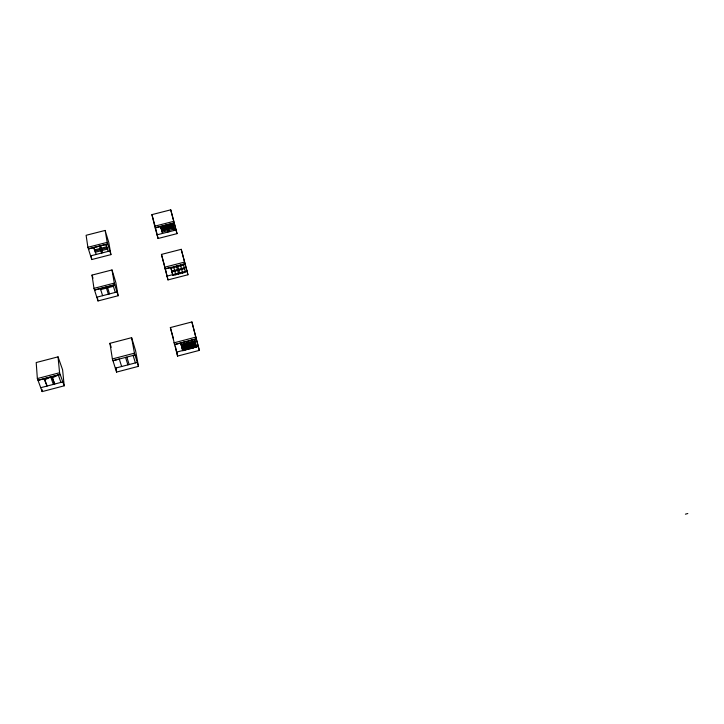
<?xml version="1.0" encoding="UTF-8"?>
<svg xmlns="http://www.w3.org/2000/svg" width="724" height="724" viewBox="0 0 724 724"><rect width="100%" height="100%" fill="white"/><g stroke="black" fill="none" stroke-linecap="round" stroke-linejoin="round"><path stroke-width="1.09" d="M51.992 376.625L54.662 384.055L51.992 376.625L60.201 374.507L38.001 380.308L44.399 378.625L47.096 386.037L44.508 379.955L50.716 376.987L53.386 384.39M52.11 377.946L58.309 374.987L60.943 382.408M685.411 514.167L687.8 513.533M182.376 349.267L188.593 347.638M189.851 347.303L196.068 345.674M40.734 387.702L62.834 381.91M115.333 368.163L137.27 362.416M176.484 352.145L198.276 346.434M42.173 391.594L64.21 385.811L62.599 369.801L58.038 356.851L36.2 362.543L37.358 378.562L42.173 391.594L42.001 389.44M116.591 372.082L138.474 366.344L135.596 350.724L131.605 337.674L109.93 343.321L112.383 358.941L116.591 372.082L115.921 367.882M177.588 356.081L199.335 350.389L191.905 321.954L170.357 327.574L177.588 356.081L175.317 346.181M37.358 378.562L59.585 372.751L58.038 356.851M112.383 358.941L134.438 353.176L131.605 337.674M173.869 342.868L195.788 337.14L199.335 350.389M187.353 343.113L181.127 344.742L180.674 342.995L186.91 341.384L188.186 346.135L181.959 347.764M188.62 342.778L194.847 341.149L194.394 339.393L188.168 341.031L190.258 348.787L196.412 346.905M181.543 346.262L187.769 344.633M189.036 344.298L195.263 342.669M189.444 345.801L195.661 344.172M178.412 273.174L178.629 274.025L172.927 275.5L170.764 267.455L164.982 268.948L185.063 263.78L183.344 264.215L185.48 272.269L179.787 273.744L177.642 265.681L177.86 266.541L183.57 265.065M97.984 300.949L118.148 295.736L115.813 282.46L112.003 269.952L92.011 275.093L93.975 288.36L97.984 300.949L97.65 298.722M50.716 376.987L44.399 378.625L44.508 379.955M188.584 342.552L194.81 340.941M187.326 342.904L181.1 344.515L182.792 350.751L188.964 348.887M181.516 346.018L187.742 344.407M188.991 344.063L195.218 342.452M181.932 347.52L188.15 345.909L189 349.122L186.901 341.348M189.407 345.556L194.584 344.217M182.348 349.004L188.557 347.393M189.815 347.049L194.982 345.71M161.443 254.414L181.235 249.328L187.95 274.758L167.995 279.907L161.443 254.414L164.61 265.916M164.52 267.256L184.62 262.079L187.95 274.758M170.764 267.455L170.973 268.296L176.692 266.821L176.484 265.979L178.629 274.025M93.975 288.36L114.292 283.12L112.003 269.952M184.303 267.826L178.602 269.301L178.819 270.142L184.53 268.676M166.963 276.134L186.955 270.975M96.79 297.193L116.998 291.971M105.134 230.44L86.111 235.291L87.885 247.291L91.74 259.545L110.926 254.631L108.808 242.612L105.134 230.44L107.206 242.359L110.926 254.631M154.701 226.205L173.787 221.327L170.737 209.833L151.931 214.621L154.701 226.205L158.067 238.495L177.027 233.644L170.737 209.833M161.027 227.906L166.457 226.522L161.027 227.861M172.982 224.856L167.552 226.241L167.172 224.784L174.222 222.983L155.153 227.852L166.077 225.073L167.579 230.721L162.158 232.105L160.647 226.449L162.538 233.427M87.885 247.291L107.206 242.359M166.828 227.933L161.407 229.318L166.828 227.888M168.303 229.046L173.724 227.662L168.294 228.983M157.063 234.829L176.059 229.97M90.59 255.889L109.813 250.966M194.403 339.42L196.466 347.167L194.394 339.393L196.267 338.913L174.366 344.642L180.674 342.986L182.756 350.497M172.973 224.82L167.552 226.196L168.674 230.44L174.095 229.055L172.602 223.408L174.439 230.386M59.585 372.751L64.21 385.811M109.93 343.321L111.206 347.33M92.011 275.093L92.998 278.206M121.65 366.507L119.288 359.032L112.944 360.706L134.981 354.95L133.098 355.421L135.397 362.905M102.609 295.691L100.355 288.532L94.518 290.043L114.808 284.813L100.355 288.532L100.527 289.627L113.261 286.342L113.08 285.265L115.27 292.415M126.836 357.068L129.162 364.534M125.56 357.394L127.895 364.869M107.306 286.74L109.523 293.899M96.129 254.468L93.957 247.508L88.409 248.938L107.704 244.006L93.957 247.481L94.346 249.961L106.473 246.857L106.057 244.413L108.175 251.391M106.129 287.039L108.365 294.206M134.438 353.176L138.474 366.344M100.564 245.816L102.708 252.785M99.45 246.106L101.595 253.074M114.292 283.12L118.148 295.736M170.357 327.574L173.479 338.66M151.931 214.621L155.271 226.811M170.973 268.296L172.927 275.5M167.172 224.775L169.036 231.761M166.067 225.055L167.941 232.042M173.95 222.042L177.027 233.644M181.235 249.328L184.539 261.898M180.719 265.798L180.493 264.957L182.629 273.002L182.412 272.161M188.168 341.031L190.222 348.543M179.57 272.894L179.787 273.744M191.905 321.954L195.788 337.14M184.249 343.945L183.796 342.199L185.869 349.71M175.57 273.916L175.778 274.758L173.624 266.713L173.832 267.563M155.524 227.87L158.067 238.495M165.153 268.034L167.995 279.907M91.242 256.242L91.74 259.545M177.443 269.59L171.742 271.057L171.959 271.907L177.661 270.432L177.443 269.59M173.353 226.259L167.932 227.653L173.344 226.223M167.208 229.327L161.787 230.712L167.199 229.282M107.116 247.907L95.043 250.993L95.242 252.224L107.324 249.128L107.116 247.907M193.38 347.737L191.344 340.226L193.38 347.737"/></g></svg>
